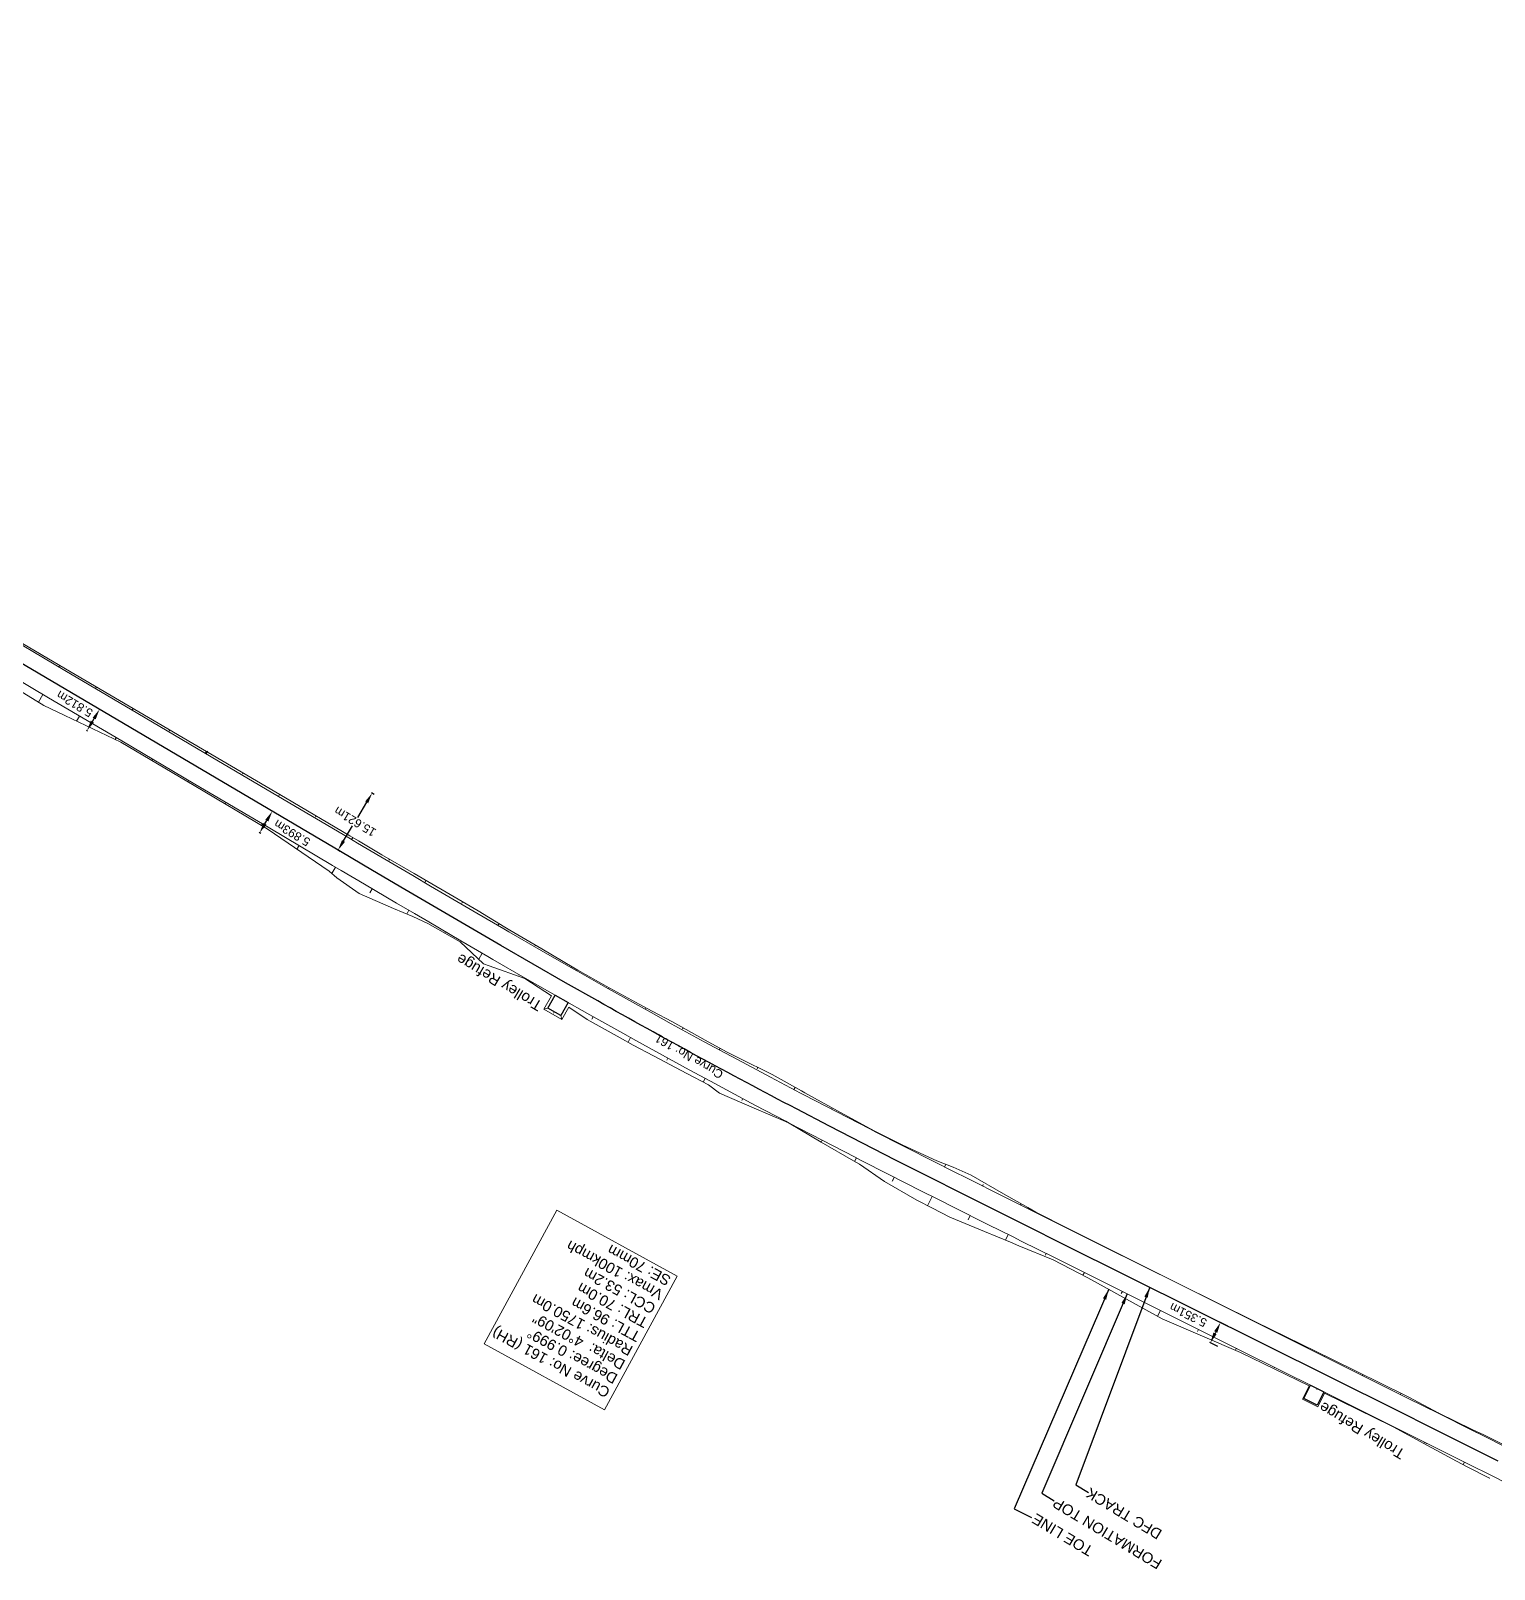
# Model space of a CAD drawing. Header units: metres. Extents: x 593990 to 610403, y 3402023 to 3411833.
# Drawn here: x 607758.5 to 608103.1, y 3403369.3 to 3403731.6 of the extents above; entities that cross this region are included whole.
import ezdxf
from ezdxf.enums import TextEntityAlignment as Align

# ---------------------------------------------------------------- set-up
doc = ezdxf.new("R2010")
doc.units = ezdxf.units.M
doc.header["$MEASUREMENT"] = 0
doc.header["$PDSIZE"] = 1
for name, color, linetype, lineweight in [('Proposed Curve_Details', 10, 'Continuous', 0), ('PROPOSED DFCC TOE LINE', 18, 'Continuous', 0), ('PROPOSED DFCC TOE SLOPES', 239, 'Continuous', 0), ('PROPOSED DFCC TRACK', 1, 'Continuous', 0), ('PROPOSED FORMATION LINE - PLAN', 187, 'Continuous', 0)]:
    doc.layers.add(name, color=color, linetype=linetype, lineweight=lineweight)
doc.layers.add('Trolley Refuse', color=10, linetype='Continuous')
doc.styles.get("Standard").update_dxf_attribs({"font": 'arial.ttf'})
doc.styles.add('Style-Arial', font='arial.ttf')
doc.dimstyles.new('ISO-25', dxfattribs={"dimtxt": 2.5, "dimasz": 2.5, "dimexe": 1.25, "dimexo": 0.625, "dimtad": 1, "dimtxsty": 'Standard', "dimcen": 2.5, "dimadec": 0, "dimazin": 0, "dimtfac": 1, "dimtmove": 0, "dimatfit": 3, "dimfxl": 1, "dimarcsym": 0})
doc.dimstyles.get("Standard").update_dxf_attribs({"dimtxt": 0.18, "dimasz": 0.18, "dimexe": 0.18, "dimexo": 0.0625, "dimgap": 0.09, "dimtad": 0, "dimtih": 1, "dimtoh": 1, "dimdec": 4, "dimzin": 0, "dimdsep": 46, "dimtxsty": 'Standard', "dimcen": 0.09, "dimadec": 0, "dimazin": 0, "dimtfac": 1, "dimtdec": 4, "dimtofl": 0, "dimtmove": 0, "dimatfit": 3, "dimfxl": 1, "dimtolj": 1, "dimtzin": 0, "dimarcsym": 0})

# ---------------------------------------------------------------- blocks, each defined once
blk = doc.blocks.new('*D91')
at = {"layer": 'Defpoints', "color": 0, "transparency": 16777216}
for p in [(608038.61, 3403427.37), (608040.49, 3403426.43, -156.91), (608038.1, 3403421.64, 262.89)]:
    blk.add_point(p, dxfattribs=at)
at = {"layer": 'PROPOSED DFCC TRACK', "color": 0, "lineweight": -2, "transparency": 16777216}
for p, q in [((608040.38, 3403426.49), (608038.5, 3403427.43)), ((608037.34, 3403424.82), (608037.49, 3403425.13)), ((608037.99, 3403421.7), (608036.11, 3403422.64))]:
    blk.add_line(p, q, dxfattribs=at)
at = {"layer": 'PROPOSED DFCC TRACK', "color": 0, "transparency": 16777216}
for points in [[(608037.12, 3403425.32), (608037.87, 3403424.95), (608038.61, 3403427.37)], [(608036.96, 3403425.01), (608037.71, 3403424.63), (608036.22, 3403422.58)]]:
    blk.add_solid(points, dxfattribs=at)
at = {"layer": 'PROPOSED DFCC TRACK', "color": 0, "lineweight": 0, "transparency": 16777216, "insert": (608031.01, 3403429.17), "char_height": 2, "attachment_point": 5, "rotation": 154, "style": 'Style-Arial'}
blk.add_mtext('\\A1;5.351m', dxfattribs=at)
blk = doc.blocks.new('TerminatorOpen_0.5')
at = {"color": 0, "linetype": 'ByBlock', "lineweight": -2}
for q in [(-1, 0.25), (-1, 0), (-1, -0.25)]:
    blk.add_line((0, 0), q, dxfattribs=at)
blk = doc.blocks.new('*D92')
at = {"layer": 'Defpoints', "color": 0, "transparency": 16777216}
for p in [(607774.72, 3403571.78), (607774.97, 3403571.64), (607772.01, 3403566.63, 263.01)]:
    blk.add_point(p, dxfattribs=at)
at = {"layer": 'PROPOSED DFCC TRACK', "color": 0, "lineweight": -2, "transparency": 16777216}
for p, q in [((607774.86, 3403571.7), (607774.62, 3403571.84)), ((607773.04, 3403568.93), (607773.45, 3403569.63)), ((607771.91, 3403566.69), (607771.66, 3403566.84))]:
    blk.add_line(p, q, dxfattribs=at)
at = {"layer": 'PROPOSED DFCC TRACK', "color": 0, "transparency": 16777216}
for points in [[(607773.1, 3403569.84), (607773.81, 3403569.42), (607774.72, 3403571.78)], [(607772.68, 3403569.14), (607773.4, 3403568.72), (607771.77, 3403566.77)]]:
    blk.add_solid(points, dxfattribs=at)
at = {"layer": 'PROPOSED DFCC TRACK', "color": 0, "lineweight": 0, "transparency": 16777216, "insert": (607768.87, 3403573.07), "char_height": 2, "attachment_point": 5, "rotation": 149, "style": 'Style-Arial'}
blk.add_mtext('\\A1;5.812m', dxfattribs=at)
blk = doc.blocks.new('*D93')
at = {"layer": 'Defpoints', "color": 0, "transparency": 16777216}
for p in [(607815.4, 3403547.77), (607815.78, 3403547.56), (607812.78, 3403542.48, 262.9)]:
    blk.add_point(p, dxfattribs=at)
at = {"layer": 'PROPOSED DFCC TRACK', "color": 0, "lineweight": -2, "transparency": 16777216}
for p, q in [((607815.67, 3403547.62), (607815.3, 3403547.84)), ((607812.67, 3403542.54), (607812.3, 3403542.76)), ((607813.68, 3403544.85), (607814.13, 3403545.62))]:
    blk.add_line(p, q, dxfattribs=at)
at = {"layer": 'PROPOSED DFCC TRACK', "color": 0, "transparency": 16777216}
for points in [[(607813.77, 3403545.83), (607814.49, 3403545.41), (607815.4, 3403547.77)], [(607813.32, 3403545.06), (607814.04, 3403544.64), (607812.41, 3403542.7)]]:
    blk.add_solid(points, dxfattribs=at)
at = {"layer": 'PROPOSED DFCC TRACK', "color": 0, "lineweight": 0, "transparency": 16777216, "insert": (607820.06, 3403542.68), "char_height": 2, "attachment_point": 5, "rotation": 149, "style": 'Style-Arial'}
blk.add_mtext('\\A1;5.893m', dxfattribs=at)
blk = doc.blocks.new('*D54')
at = {"layer": 'Defpoints', "color": 0, "transparency": 16777216}
for p in [(607838.9, 3403552.05), (607839.5, 3403551.69), (607831.49, 3403538.28)]:
    blk.add_point(p, dxfattribs=at)
at = {"layer": 'PROPOSED DFCC TRACK', "color": 0, "lineweight": -2, "transparency": 16777216}
for p, q in [((607837.61, 3403549.91), (607835.48, 3403546.33)), ((607839.4, 3403551.76), (607838.79, 3403552.12)), ((607832.17, 3403540.79), (607834.3, 3403544.37)), ((607831.38, 3403538.35), (607830.78, 3403538.71))]:
    blk.add_line(p, q, dxfattribs=at)
at = {"layer": 'PROPOSED DFCC TRACK', "color": 0, "transparency": 16777216}
for points in [[(607837.26, 3403550.12), (607837.97, 3403549.69), (607838.9, 3403552.05)], [(607831.81, 3403541), (607832.52, 3403540.58), (607830.88, 3403538.64)]]:
    blk.add_solid(points, dxfattribs=at)
at = {"layer": 'PROPOSED DFCC TRACK', "color": 0, "lineweight": 0, "transparency": 16777216, "insert": (607834.89, 3403545.35), "char_height": 2, "attachment_point": 5, "rotation": 149, "style": 'Style-Arial'}
blk.add_mtext('\\A1;15.621m', dxfattribs=at)

msp = doc.modelspace()

# ---------------------------------------------------------------- linework, layer by layer
at = {"layer": 'Proposed Curve_Details'}
msp.add_lwpolyline([(607893.6129, 3403406.7755), (607910.7263, 3403438.2581), (607882.3573, 3403453.8663), (607865.2439, 3403422.3837)], close=True, dxfattribs=at)
at = {"layer": 'PROPOSED DFCC TOE LINE', "lineweight": 0, "flags": 128}
for points in [[(607749.4793, 3403591.4273), (607766.7313, 3403581.3094), (607783.9859, 3403571.1958), (607801.2404, 3403561.0822), (607818.4945, 3403550.968), (607833.6909, 3403542.0074), (607835.7217, 3403540.8082), (607841.2245, 3403537.5596), (607848.7594, 3403533.1191), (607852.9518, 3403530.6705), (607856.3108, 3403528.7122), (607863.8571, 3403524.3022), (607870.1435, 3403520.4944), (607871.3332, 3403519.7762), (607878.8662, 3403515.3524), (607886.3921, 3403510.9201), (607887.3415, 3403510.3518), (607893.9713, 3403506.5853), (607901.7629, 3403502.3804), (607904.8295, 3403500.7409), (607909.5775, 3403498.2198), (607917.307, 3403493.905), (607922.3098, 3403491.1211), (607925.1206, 3403489.745), (607933.047, 3403485.7982), (607940.0103, 3403481.9128), (607940.7795, 3403481.4863), (607948.4288, 3403477.2735), (607956.1007, 3403473.0951), (607957.5221, 3403472.3255), (607963.8761, 3403469.111), (607971.816, 3403465.447), (607975.6799, 3403463.9731), (607979.892, 3403462.0516), (607987.5017, 3403457.7225), (607993.2626, 3403454.4517), (607995.1184, 3403453.3988), (608002.9401, 3403449.4792), (608011.0887, 3403445.3866), (608028.9472, 3403436.3822), (608046.8691, 3403427.5048), (608064.8406, 3403418.7268), (608082.3144, 3403410.1416), (608082.7843, 3403409.893), (608090.0519, 3403406.0478), (608097.9055, 3403402.1812), (608100.6526, 3403400.8927), (608105.7798, 3403398.3501)], [(608101.9882, 3403390.7347), (608101.9614, 3403390.7485), (608096.8718, 3403393.3454), (608094.1669, 3403394.7093), (608086.4934, 3403398.9191), (608079.2661, 3403402.8397), (608078.7888, 3403403.0732), (608063.0836, 3403410.708), (608061.5122, 3403407.5577), (608057.9205, 3403409.3493), (608059.4738, 3403412.4635), (608043.293, 3403420.3353), (608024.8826, 3403428.2333), (608007.3727, 3403437.9367), (607999.2626, 3403442.1065), (607991.1615, 3403445.472), (607989.1851, 3403446.287), (607983.0477, 3403448.8208), (607974.934, 3403452.1812), (607970.81, 3403454.3043), (607967.1343, 3403456.1774), (607959.5427, 3403460.5907), (607953.6061, 3403464.6781), (607952.1989, 3403465.4882), (607944.6027, 3403469.8883), (607937.0432, 3403474.3565), (607936.2525, 3403474.7507), (607928.8551, 3403477.8966), (607920.6491, 3403481.4187), (607918.1243, 3403483.3608), (607913.0237, 3403486.0255), (607905.1575, 3403490.1858), (607900.3932, 3403492.7359), (607897.3166, 3403494.3948), (607889.5596, 3403498.7556), (607885.2074, 3403501.6483), (607883.5701, 3403498.7567), (607879.3114, 3403501.1681), (607881.117, 3403504.357), (607874.8787, 3403508.4181), (607866.4873, 3403511.4158), (607865.1409, 3403511.8733), (607859.6394, 3403517.0726), (607851.9993, 3403521.359), (607848.4591, 3403523.0217), (607843.8979, 3403524.8575), (607835.8356, 3403528.421), (607830.5808, 3403532.0961), (607828.7661, 3403533.662), (607814.1955, 3403543.6829), (607796.9765, 3403553.8567), (607779.7575, 3403564.0306), (607761.6493, 3403572.6975), (607744.5825, 3403583.1294)]]:
    msp.add_lwpolyline(points, dxfattribs=at)
at = {"layer": 'PROPOSED DFCC TOE SLOPES'}
for p, q in [((607770.0154, 3403570.2055), (607769.3196, 3403569.0264)), ((607778.6276, 3403565.1232), (607778.3737, 3403564.6929)), ((607787.2398, 3403560.041), (607787.0511, 3403559.7211)), ((607795.8521, 3403554.9587), (607795.6606, 3403554.6342)), ((607804.4643, 3403549.8765), (607804.2701, 3403549.5473)), ((607813.0766, 3403544.7942), (607812.8796, 3403544.4604)), ((607821.6888, 3403539.712), (607821.1924, 3403538.8708))]:
    msp.add_line(p, q, dxfattribs=at)
at = {"layer": 'PROPOSED DFCC TOE SLOPES', "flags": 128}
for points in [[(607765.1708, 3403581.7729), (607765.3689, 3403582.1085)], [(607761.4031, 3403575.2877), (607760.345, 3403573.4947)], [(607773.8895, 3403576.871), (607773.9959, 3403577.0514)], [(607782.3953, 3403571.6084), (607782.6232, 3403571.9946)], [(607791.129, 3403566.7319), (607791.2505, 3403566.9378)], [(607799.6198, 3403561.4439), (607799.8777, 3403561.881)], [(607799.8456, 3403561.3106), (607800.2097, 3403561.9275)], [(607808.3684, 3403556.5928), (607808.5048, 3403556.8239)], [(607816.8443, 3403551.2794), (607817.1319, 3403551.7668)], [(607825.6022, 3403546.4441), (607825.748, 3403546.691)], [(607834.068, 3403541.1153), (607834.3609, 3403541.6118)], [(607842.8237, 3403536.2842), (607842.9694, 3403536.5313)], [(607830.3011, 3403534.6297), (607829.4048, 3403533.1109)], [(607830.3026, 3403534.6288), (607829.4065, 3403533.1094)], [(607851.2868, 3403530.9688), (607851.5817, 3403531.4707)], [(607838.9212, 3403529.5456), (607838.3399, 3403528.5583)], [(607847.5511, 3403524.4649), (607847.04, 3403523.5929)], [(607860.0519, 3403526.1786), (607860.2033, 3403526.4375)], [(607868.5204, 3403520.8929), (607868.7716, 3403521.3254)], [(607856.1928, 3403519.3997), (607856.1063, 3403519.2515)], [(607864.8312, 3403514.3622), (607864.0056, 3403512.9463)], [(607877.2512, 3403516.0711), (607877.35, 3403516.2428)], [(607885.7983, 3403510.9428), (607885.9379, 3403511.1876)], [(607873.5103, 3403509.3419), (607873.4061, 3403509.1617)], [(607894.5263, 3403506.1431), (607894.5879, 3403506.2525)], [(607880.2614, 3403501.4312), (607879.3114, 3403501.1681)], [(607881.7842, 3403500.569), (607881.6125, 3403500.2657)], [(607883.307, 3403499.7067), (607883.5701, 3403498.7567)], [(607890.9476, 3403499.4072), (607890.6401, 3403498.8641)], [(607903.1543, 3403501.1737), (607903.3525, 3403501.5306)], [(607911.995, 3403496.5851), (607912.1146, 3403496.8035)], [(607899.7521, 3403494.4841), (607899.1563, 3403493.4028)], [(607920.6197, 3403491.6038), (607920.8099, 3403491.9557)], [(607908.5432, 3403489.6408), (607908.2799, 3403489.1572)], [(607917.3256, 3403484.8586), (607916.8676, 3403484.0174)], [(607929.5456, 3403487.1814), (607929.6974, 3403487.4661)], [(607938.1935, 3403482.2336), (607938.4754, 3403482.7692)], [(607926.181, 3403480.1101), (607925.9487, 3403479.6769)], [(607947.1073, 3403477.7878), (607947.1935, 3403477.9538)], [(607944.8208, 3403470.3112), (607944.6027, 3403469.8883)], [(607955.8751, 3403473.051), (607955.9421, 3403473.1815)], [(607957.474, 3403472.2312), (607957.5221, 3403472.3255)], [(607952.906, 3403466.1447), (607952.4867, 3403465.3225)], [(607963.8167, 3403468.9946), (607963.8761, 3403469.111)], [(607964.7556, 3403468.5187), (607964.794, 3403468.5942)], [(607973.657, 3403464.0128), (607973.9667, 3403464.6267)], [(607961.8143, 3403461.6013), (607961.3557, 3403460.7023)], [(607961.8352, 3403461.5906), (607961.3791, 3403460.6894)], [(607982.5769, 3403459.5295), (607982.771, 3403459.9164)], [(607970.7577, 3403457.0752), (607969.6536, 3403454.8935)], [(607991.5098, 3403455.0578), (607991.6613, 3403455.3608)], [(607979.723, 3403452.5705), (607979.2311, 3403451.5879)], [(607988.6729, 3403448.0911), (607988.0138, 3403446.7706)], [(608000.4523, 3403450.5939), (608000.4787, 3403450.6467)], [(608009.3998, 3403446.1307), (608009.4413, 3403446.214)], [(608011.0494, 3403445.3078), (608011.0887, 3403445.3866)], [(607997.6203, 3403443.6252), (607997.4474, 3403443.2788)], [(608006.5704, 3403439.1607), (608006.2482, 3403438.5148)], [(608015.5191, 3403434.6972), (608015.27, 3403434.1978)], [(608028.9465, 3403436.3808), (608028.9472, 3403436.3822)], [(608024.4677, 3403430.2337), (608023.7758, 3403428.8467)], [(608036.2508, 3403432.751), (608036.2562, 3403432.7618)], [(608045.194, 3403428.2767), (608045.2171, 3403428.3231)], [(608033.4162, 3403425.7701), (608033.1702, 3403425.2768)], [(608054.1704, 3403423.8691), (608054.1983, 3403423.9249)], [(608042.3648, 3403421.3066), (608042.1293, 3403420.8345)], [(608063.0911, 3403419.3497), (608063.1841, 3403419.5359)], [(608051.3134, 3403416.8431), (608051.2312, 3403416.6783)], [(608061.3932, 3403411.8154), (608061.2786, 3403411.5855)], [(608072.1005, 3403415.0081), (608072.1614, 3403415.13)], [(608080.9883, 3403410.4226), (608081.1367, 3403410.7202)], [(608080.9889, 3403410.4223), (608081.1374, 3403410.7199)], [(608089.9668, 3403406.0176), (608089.9965, 3403406.0771)], [(608089.9717, 3403406.0151), (608090.0014, 3403406.0745)], [(608089.9931, 3403405.9301), (608090.0519, 3403406.0478)], [(608097.8235, 3403402.0172), (608097.9055, 3403402.1812)], [(608098.8869, 3403401.4848), (608098.9825, 3403401.6761)], [(608098.8982, 3403401.4791), (608098.9943, 3403401.6706)], [(608086.6434, 3403399.2197), (608086.4934, 3403398.9191)], [(608087.1038, 3403398.9896), (608087.0244, 3403398.8305)], [(608096.0402, 3403394.5226), (608095.7371, 3403393.9176)]]:
    msp.add_lwpolyline(points, dxfattribs=at)
at = {"layer": 'PROPOSED DFCC TRACK', "linetype": 'Continuous', "lineweight": 30, "flags": 128}
msp.add_lwpolyline([(608103.9677, 3403394.7425), (608096.1455, 3403398.6636), (608088.3183, 3403402.5748), (608080.4887, 3403406.4812), (608001.2157, 3403446.0222), (607993.3861, 3403449.9286), (607985.559, 3403453.8399), (607977.7367, 3403457.761), (607969.9218, 3403461.6967), (607962.1168, 3403465.652), (607954.3242, 3403469.6316), (607946.5466, 3403473.6405), (607938.7866, 3403477.6833, -0.00760585), (607892.0125, 3403503.1089), (607884.3997, 3403507.4225), (607876.8058, 3403511.7693), (607869.2282, 3403516.1446), (607861.6644, 3403520.5436), (607854.1116, 3403524.9615), (607846.5671, 3403529.3935), (607839.0282, 3403533.835), (607831.492, 3403538.2812), (607503.8704, 3403731.6173)], format="xyb", dxfattribs=at)
at = {"layer": 'PROPOSED FORMATION LINE - PLAN', "lineweight": 0, "flags": 128}
for points in [[(608105.651, 3403398.0935), (608100.5357, 3403400.6593), (608097.8235, 3403402.0172), (608089.9932, 3403405.9301), (608082.638, 3403409.5998), (608082.1625, 3403409.837), (608064.7409, 3403418.5268), (608046.8437, 3403427.4538), (608028.9465, 3403436.3808), (608011.0494, 3403445.3078), (608002.8896, 3403449.3779), (607995.061, 3403453.2838), (607993.1546, 3403454.2356), (607987.237, 3403457.1935), (607979.42, 3403461.1119), (607975.2861, 3403463.1912), (607971.6124, 3403465.044), (607963.8168, 3403468.9945), (607957.4738, 3403472.2312), (607956.0357, 3403472.9683), (607948.2716, 3403476.9702), (607940.5272, 3403481.0049), (607939.7483, 3403481.4133), (607932.695, 3403485.1346), (607924.8838, 3403489.304), (607922.1293, 3403490.7864), (607917.0938, 3403493.5129), (607909.3253, 3403497.7613), (607904.6186, 3403500.3603), (607901.5784, 3403502.0491), (607893.8534, 3403506.376), (607887.2174, 3403510.1335), (607886.2558, 3403510.6809), (607878.6752, 3403515.0202), (607871.1088, 3403519.389), (607869.9067, 3403520.0862), (607863.5541, 3403523.7827), (607856.0084, 3403528.1964), (607852.6546, 3403530.1646), (607848.4689, 3403532.6255), (607840.933, 3403537.0652), (607835.429, 3403540.3122), (607833.3978, 3403541.5108), (607818.2046, 3403550.4766), (607800.9801, 3403560.6411), (607783.7556, 3403570.8056), (607766.5311, 3403580.9702), (607749.3066, 3403591.1347)], [(608110.092, 3403387.4595), (608102.2845, 3403391.3915), (608097.1765, 3403393.9537), (608094.4674, 3403395.31), (608086.6434, 3403399.2197), (608079.2904, 3403402.8883), (608078.8149, 3403403.1255), (608061.3932, 3403411.8154), (608043.4961, 3403420.7424), (608025.5989, 3403429.6694), (608007.7018, 3403438.5964), (607999.5419, 3403442.6665), (607991.7113, 3403446.5734), (607989.8038, 3403447.5258), (607983.881, 3403450.4863), (607976.0535, 3403454.41), (607971.9123, 3403456.4928), (607968.2313, 3403458.3494), (607960.4168, 3403462.3094), (607954.0554, 3403465.5556), (607952.6127, 3403466.2949), (607944.8216, 3403470.3108), (607937.046, 3403474.3618), (607936.2637, 3403474.772), (607929.1801, 3403478.5092), (607921.3354, 3403482.6965), (607918.569, 3403484.1853), (607913.5119, 3403486.9236), (607905.7101, 3403491.1902), (607900.9831, 3403493.8003), (607897.9299, 3403495.4963), (607890.1717, 3403499.8419), (607883.5087, 3403503.6146), (607882.5435, 3403504.1641), (607874.9364, 3403508.5185), (607867.3477, 3403512.9002), (607866.1424, 3403513.5993), (607859.7747, 3403517.3045), (607852.2149, 3403521.7265), (607848.8561, 3403523.6976), (607844.6653, 3403526.1615), (607837.1233, 3403530.6048), (607831.6174, 3403533.8529), (607829.5861, 3403535.0516), (607814.3929, 3403544.0174), (607797.1684, 3403554.182), (607779.9439, 3403564.3465), (607762.7194, 3403574.511), (607745.4949, 3403584.6755)]]:
    msp.add_lwpolyline(points, dxfattribs=at)
at = {"layer": 'Trolley Refuse'}
for points in [[(607881.9859, 3403504.4769), (607885.0315, 3403502.7524), (607883.307, 3403499.7067), (607880.2614, 3403501.4312)], [(608059.8272, 3403412.5965), (608062.9592, 3403411.0342), (608061.397, 3403407.9022), (608058.265, 3403409.4645)]]:
    msp.add_lwpolyline(points, close=True, dxfattribs=at)

# ---------------------------------------------------------------- texts
at = {"layer": 'Proposed Curve_Details', "insert": (607921.7967, 3403486.39), "char_height": 2, "attachment_point": 7, "rotation": 149.711205, "line_spacing_factor": 0.9, "style": 'Style-Arial'}
msp.add_mtext('Curve No: 161', dxfattribs=at)
at = {"layer": 'Proposed Curve_Details', "lineweight": 0, "insert": (607909.4912, 3403438.1016), "char_height": 2.5, "attachment_point": 7, "rotation": 151.472245, "line_spacing_factor": 0.9, "style": 'Style-Arial'}
msp.add_mtext('Curve No: 161{\\C1; (RH)}\\PDegree: 0.999%%D\\PDelta:  4%%D02\'09"\\PRadius: 1750.0m\\PTTL: 96.6m\\PTRL: 70.0m\\PCCL: 53.2m\\PVmax: 100kmph\\PSE: 70mm', dxfattribs=at)
at = {"layer": 'PROPOSED DFCC TOE LINE', "lineweight": 0}
msp.add_text('TOE LINE', height=2.5, rotation=149, dxfattribs=at).set_placement((607995.252, 3403382.5429, 306.8582), align=Align.RIGHT)
at = {"layer": 'PROPOSED DFCC TRACK', "color": 10, "linetype": 'Continuous', "lineweight": -3, "ltscale": 5}
msp.add_text('DFC TRACK', height=2.5, rotation=149, dxfattribs=at).set_placement((608007.9503, 3403388.599), align=Align.RIGHT)
at = {"layer": 'PROPOSED FORMATION LINE - PLAN', "lineweight": 0}
msp.add_text('FORMATION TOP', height=2.5, rotation=149, dxfattribs=at).set_placement((608000.1356, 3403386.2554, 306.8582), align=Align.RIGHT)
at = {"layer": 'Trolley Refuse'}
for p in [(607879.2102, 3403502.722), (608082.31, 3403397.1694)]:
    msp.add_text('Trolley Refuge', height=2.5, rotation=149.17669, dxfattribs=at).set_placement(p)

# ---------------------------------------------------------------- dimensions: what is measured, and where the dimension line sits
at = {"layer": 'PROPOSED DFCC TRACK', "color": 10, "lineweight": 0}
for base, p1, p2, angle, override, picture, middle, turn in [((607774.7248, 3403571.7801), (607772.015, 3403566.6305, 263.011), (607774.9689, 3403571.636), 59.454196, {"dimtxt": 2, "dimasz": 2.5, "dimexe": 0.125, "dimexo": 0.125, "dimgap": 0.125, "dimtad": 1, "dimtih": 0, "dimtoh": 0, "dimdec": 3, "dimzin": 11, "dimtxsty": 'Style-Arial', "dimsah": 1, "dimadec": 4, "dimazin": 3, "dimtmove": 2, "dimatfit": 1, "dimldrblk": 'TerminatorOpen_0.5', "dimfrac": 2, "dimtzin": 11}, '*D92', (607768.8702, 3403573.0652), 149), ((607815.4044, 3403547.7741), (607812.7805, 3403542.4797, 262.9041), (607815.7756, 3403547.555), 59.454196, {"dimtxt": 2, "dimasz": 2.5, "dimexe": 0.125, "dimexo": 0.125, "dimgap": 0.125, "dimtad": 1, "dimtih": 0, "dimtoh": 0, "dimdec": 3, "dimzin": 11, "dimtxsty": 'Style-Arial', "dimsah": 1, "dimadec": 4, "dimazin": 3, "dimtmove": 2, "dimatfit": 1, "dimldrblk": 'TerminatorOpen_0.5', "dimfrac": 2, "dimtzin": 11}, '*D93', (607820.0611, 3403542.6842), 149), ((608038.6083, 3403427.371), (608038.1031, 3403421.6434, 262.8881), (608040.4915, 3403426.4317, -156.9064), 63.4902, {"dimtxt": 2, "dimasz": 2.5, "dimexe": 0.125, "dimexo": 0.125, "dimgap": 0.125, "dimtih": 0, "dimtoh": 0, "dimdec": 3, "dimzin": 11, "dimtxsty": 'Style-Arial', "dimsah": 1, "dimadec": 4, "dimazin": 3, "dimtmove": 2, "dimatfit": 1, "dimldrblk": 'TerminatorOpen_0.5', "dimfrac": 2, "dimtzin": 11}, '*D91', (608031.0055, 3403429.1697), 154)]:
    dim = msp.add_linear_dim(base=base, p1=p1, p2=p2, angle=angle, text='<>m', dimstyle='Standard', override=override, dxfattribs=at)
    dim.commit()
    dim.dimension.update_dxf_attribs({"geometry": picture, "text_midpoint": middle, "dimtype": 129, "text_rotation": turn})
dim = msp.add_aligned_dim(p1=(607831.492, 3403538.2812), p2=(607839.5031, 3403551.6912), distance=0.7076, dimstyle='Standard', override={"dimtxt": 2, "dimasz": 2.5, "dimexe": 0.125, "dimexo": 0.125, "dimgap": 0.125, "dimtad": 1, "dimtih": 0, "dimtoh": 0, "dimdec": 3, "dimzin": 11, "dimpost": 'm', "dimtxsty": 'Style-Arial', "dimsah": 1, "dimadec": 4, "dimazin": 3, "dimtmove": 2, "dimatfit": 1, "dimldrblk": 'TerminatorOpen_0.5', "dimfrac": 2, "dimtzin": 11}, dxfattribs=at)
dim.commit()
dim.dimension.update_dxf_attribs({"geometry": '*D54', "text_midpoint": (607834.8901, 3403545.349), "text_rotation": 149})

# ---------------------------------------------------------------- leaders
at = {"layer": 'PROPOSED DFCC TOE LINE', "lineweight": 0}
msp.add_leader([(608012.3074, 3403435.202), (607990.0769, 3403383.4677), (607994.1351, 3403381.4323)], dimstyle='ISO-25', override={"dimtxt": 3, "dimasz": 2.5, "dimgap": 0.625, "dimtad": 0, "dimdec": 3, "dimzin": 2, "dimtdec": 3}, dxfattribs=at)
at = {"layer": 'PROPOSED DFCC TRACK', "color": 10, "linetype": 'Continuous', "lineweight": -3, "ltscale": 5}
msp.add_leader([(608021.9618, 3403435.6742, 130.919), (608004.5571, 3403389.165, 130.919), (608007.5162, 3403387.3825, 130.919)], dimstyle='ISO-25', override={"dimtxt": 3, "dimasz": 2.5, "dimgap": 0.625, "dimtad": 0, "dimdec": 3, "dimzin": 2, "dimtdec": 3}, dxfattribs=at)
at = {"layer": 'PROPOSED FORMATION LINE - PLAN', "lineweight": 0}
msp.add_leader([(608016.6674, 3403434.1244), (607996.5221, 3403387.1825), (607999.4813, 3403385.4)], dimstyle='ISO-25', override={"dimtxt": 3, "dimasz": 2.5, "dimgap": 0.625, "dimtad": 0, "dimdec": 3, "dimzin": 2, "dimtdec": 3}, dxfattribs=at)

doc.saveas('drawing.dxf')
